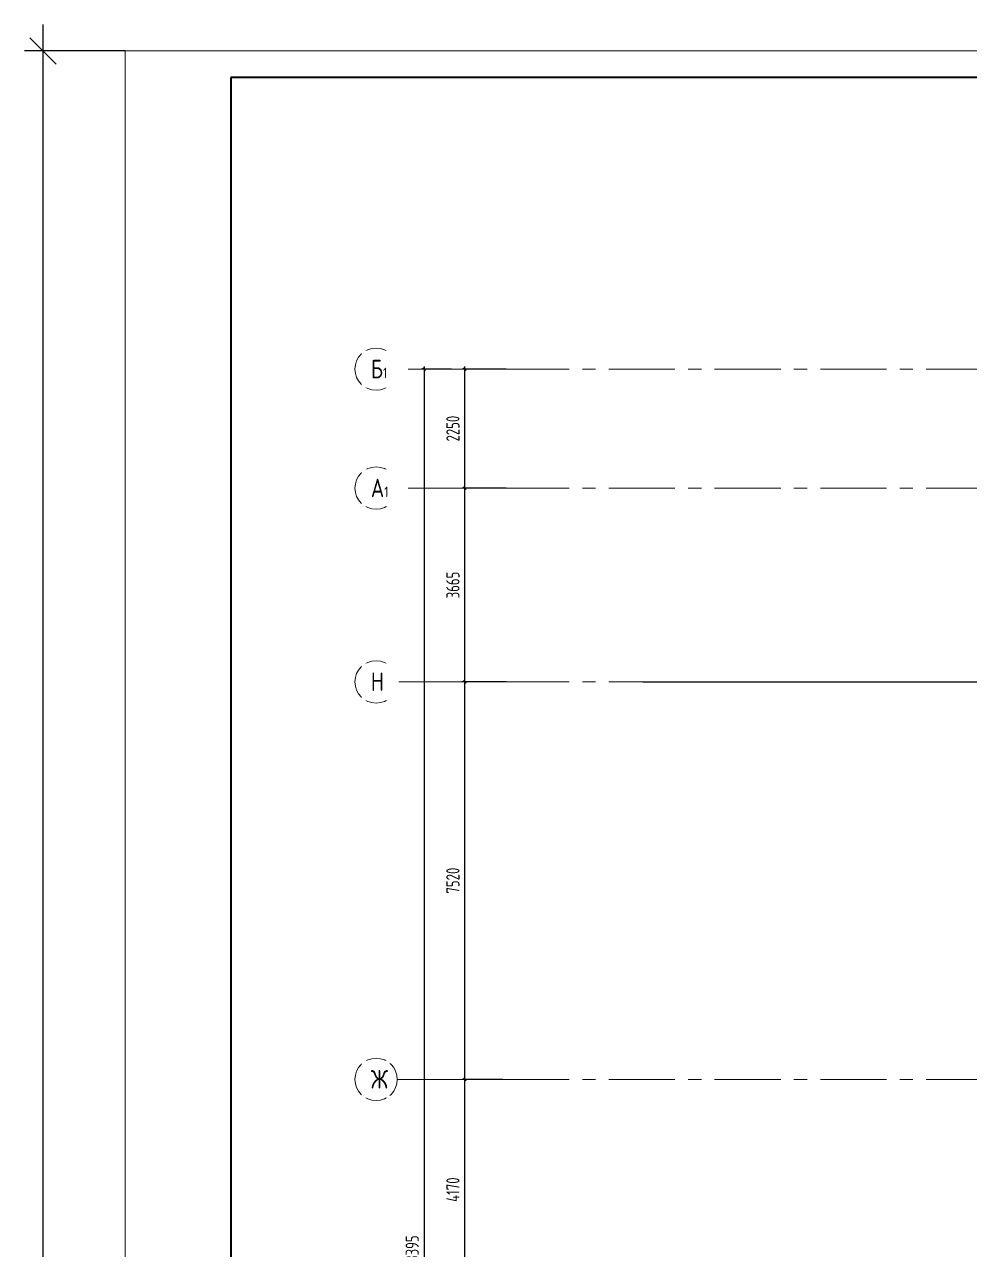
# Model space of a CAD drawing. Header units: millimetres. Extents: x -185251 to 7892985, y -102157 to 319855.
# Drawn here: x -182475 to -164606, y 27520 to 50691 of the extents above; entities that cross this region are included whole.
import ezdxf

# ---------------------------------------------------------------- set-up
doc = ezdxf.new("R2010")
doc.units = ezdxf.units.MM
doc.header["$LTSCALE"] = 10
doc.linetypes.add('CENTER', pattern=[2, 1.25, -0.25, 0.25, -0.25])
for name, color, linetype, lineweight in [('013', 7, 'Continuous', 13), ('АР_Оси', 142, 'Continuous', 9), ('АР_Оси размеры', 142, 'Continuous', 9)]:
    doc.layers.add(name, color=color, linetype=linetype, lineweight=lineweight)
doc.layers.add('Архитектура', color=251, linetype='Continuous')
doc.layers.get('0').off()
doc.layers.get('0').freeze()
doc.styles.add('GOST', font='isocpeur.ttf')
doc.styles.add('БДА100', font='romand.shx', dxfattribs={"width": 0.7})
doc.styles.add('ГОСТ 2.304', font='isocpeur.ttf', dxfattribs={"width": 0.7})
doc.dimstyles.new('БДА1', dxfattribs={"dimtxt": 2, "dimasz": 1, "dimexe": 0.7, "dimexo": 0, "dimgap": 0.8, "dimtad": 1, "dimdec": 0, "dimrnd": 1, "dimzin": 0, "dimdsep": 46, "dimtxsty": 'БДА100', "dimblk": 'OBLIQUE', "dimcen": 2, "dimdle": 1, "dimadec": 0, "dimazin": 0, "dimtfac": 1, "dimtdec": 0, "dimtmove": 1, "dimatfit": 3, "dimldrblk": 'NONE', "dimfxl": 0.7, "dimtolj": 1, "dimtzin": 0, "dimlwd": -1, "dimlwe": -1, "dimarcsym": 0})
doc.dimstyles.new('СПДС', dxfattribs={"dimscale": 100, "dimtxt": 2.5, "dimasz": 0.5, "dimexe": 0.5, "dimexo": 1, "dimgap": 1, "dimtad": 1, "dimdec": 0, "dimrnd": 5, "dimtxsty": 'ГОСТ 2.304', "dimblk": 'OBLIQUE', "dimcen": 2.5, "dimdle": 0.5, "dimadec": 0, "dimazin": 2, "dimtfac": 0.75, "dimtdec": 0, "dimtmove": 1, "dimatfit": 3, "dimfxl": 1, "dimtolj": 1, "dimarcsym": 1})

# ---------------------------------------------------------------- blocks, each defined once
blk = doc.blocks.new('_Oblique')
at = {"color": 0, "linetype": 'ByBlock', "lineweight": -2}
blk.add_line((-0.5, -0.5), (0.5, 0.5), dxfattribs=at)
blk = doc.blocks.new('*D284')
at = {"layer": 'Defpoints', "color": 0, "ltscale": 100, "transparency": 16777216}
for p in [(-174149, 30737), (-173331, 30737), (-173799, 26567)]:
    blk.add_point(p, dxfattribs=at)
at = {"layer": 'АР_Оси размеры', "color": 0, "lineweight": -2, "ltscale": 100, "transparency": 16777216}
for p, q in [((-173431, 30737), (-174199, 30737)), ((-174149, 26517), (-174149, 30787)), ((-173899, 26567), (-174199, 26567))]:
    blk.add_line(p, q, dxfattribs=at)
at = {"layer": 'АР_Оси размеры', "color": 0, "lineweight": -2, "ltscale": 100, "transparency": 16777216, "xscale": 50, "yscale": 50, "zscale": 50}
for p, rotation in [((-174149, 30737), 90), ((-174149, 26567), 270)]:
    blk.add_blockref('_Oblique', p, dxfattribs=dict(at, rotation=rotation))
at = {"layer": 'АР_Оси размеры', "color": 0, "ltscale": 100, "transparency": 16777216, "insert": (-174374, 28652), "char_height": 250, "attachment_point": 5, "rotation": 90, "style": 'ГОСТ 2.304'}
blk.add_mtext('\\A1;4170', dxfattribs=at)
blk = doc.blocks.new('*D285')
at = {"layer": 'Defpoints', "color": 0, "ltscale": 100, "transparency": 16777216}
for p in [(-174149, 38257), (-173270, 38257), (-173331, 30737)]:
    blk.add_point(p, dxfattribs=at)
at = {"layer": 'АР_Оси размеры', "color": 0, "lineweight": -2, "ltscale": 100, "transparency": 16777216}
for p, q in [((-173370, 38257), (-174199, 38257)), ((-174149, 30687), (-174149, 38307)), ((-173431, 30737), (-174199, 30737))]:
    blk.add_line(p, q, dxfattribs=at)
at = {"layer": 'АР_Оси размеры', "color": 0, "lineweight": -2, "ltscale": 100, "transparency": 16777216, "xscale": 50, "yscale": 50, "zscale": 50}
for p, rotation in [((-174149, 38257), 90), ((-174149, 30737), 270)]:
    blk.add_blockref('_Oblique', p, dxfattribs=dict(at, rotation=rotation))
at = {"layer": 'АР_Оси размеры', "color": 0, "ltscale": 100, "transparency": 16777216, "insert": (-174374, 34497), "char_height": 250, "attachment_point": 5, "rotation": 90, "style": 'ГОСТ 2.304'}
blk.add_mtext('\\A1;7520', dxfattribs=at)
blk = doc.blocks.new('*D529')
at = {"layer": 'Defpoints', "color": 0, "ltscale": 100, "transparency": 16777216}
for p in [(-174299, 44172), (-174919, 10777), (-174661, 10777)]:
    blk.add_point(p, dxfattribs=at)
at = {"layer": 'АР_Оси размеры', "color": 0, "lineweight": -2, "ltscale": 100, "transparency": 16777216}
for p, q in [((-174399, 44172), (-174969, 44172)), ((-174919, 44222), (-174919, 10727)), ((-174761, 10777), (-174969, 10777))]:
    blk.add_line(p, q, dxfattribs=at)
at = {"layer": 'АР_Оси размеры', "color": 0, "lineweight": -2, "ltscale": 100, "transparency": 16777216, "xscale": 50, "yscale": 50, "zscale": 50}
for p, rotation in [((-174919, 44172), 90), ((-174919, 10777), 270)]:
    blk.add_blockref('_Oblique', p, dxfattribs=dict(at, rotation=rotation))
at = {"layer": 'АР_Оси размеры', "color": 0, "ltscale": 100, "transparency": 16777216, "insert": (-175144, 27474), "char_height": 250, "attachment_point": 5, "rotation": 90, "style": 'ГОСТ 2.304'}
blk.add_mtext('\\A1;33395', dxfattribs=at)
blk = doc.blocks.new('*D656')
at = {"layer": 'Defpoints', "color": 0, "ltscale": 100, "transparency": 16777216}
for p in [(-174149, 41922), (-173270, 41922), (-173270, 38257)]:
    blk.add_point(p, dxfattribs=at)
at = {"layer": 'АР_Оси размеры', "color": 0, "lineweight": -2, "ltscale": 100, "transparency": 16777216}
for p, q in [((-174149, 38207), (-174149, 41972)), ((-173370, 41922), (-174199, 41922)), ((-173370, 38257), (-174199, 38257))]:
    blk.add_line(p, q, dxfattribs=at)
at = {"layer": 'АР_Оси размеры', "color": 0, "lineweight": -2, "ltscale": 100, "transparency": 16777216, "xscale": 50, "yscale": 50, "zscale": 50}
for p, rotation in [((-174149, 41922), 90), ((-174149, 38257), 270)]:
    blk.add_blockref('_Oblique', p, dxfattribs=dict(at, rotation=rotation))
at = {"layer": 'АР_Оси размеры', "color": 0, "ltscale": 100, "transparency": 16777216, "insert": (-174374, 40089), "char_height": 250, "attachment_point": 5, "rotation": 90, "style": 'ГОСТ 2.304'}
blk.add_mtext('\\A1;3665', dxfattribs=at)
blk = doc.blocks.new('*D657')
at = {"layer": 'Defpoints', "color": 0, "ltscale": 100, "transparency": 16777216}
for p in [(-174149, 44172), (-173270, 44172), (-173270, 41922)]:
    blk.add_point(p, dxfattribs=at)
at = {"layer": 'АР_Оси размеры', "color": 0, "lineweight": -2, "ltscale": 100, "transparency": 16777216}
for p, q in [((-173370, 44172), (-174199, 44172)), ((-174149, 41872), (-174149, 44222)), ((-173370, 41922), (-174199, 41922))]:
    blk.add_line(p, q, dxfattribs=at)
at = {"layer": 'АР_Оси размеры', "color": 0, "lineweight": -2, "ltscale": 100, "transparency": 16777216, "xscale": 50, "yscale": 50, "zscale": 50}
for p, rotation in [((-174149, 44172), 90), ((-174149, 41922), 270)]:
    blk.add_blockref('_Oblique', p, dxfattribs=dict(at, rotation=rotation))
at = {"layer": 'АР_Оси размеры', "color": 0, "ltscale": 100, "transparency": 16777216, "insert": (-174374, 43047), "char_height": 250, "attachment_point": 5, "rotation": 90, "style": 'ГОСТ 2.304'}
blk.add_mtext('\\A1;2250', dxfattribs=at)
blk = doc.blocks.new('*D539')
at = {"layer": 'Defpoints', "color": 0, "transparency": 16777216}
for p, q in [((-15.52, -5), (-15.52, 599)), ((0, 594), (-19.02, 594)), ((0, 0), (-19.02, 0))]:
    blk.add_line(p, q, dxfattribs=at)
at = {"layer": 'Defpoints', "color": 0, "lineweight": 30, "transparency": 16777216}
for p in [(-15.52, 594), (0, 594), (0, 0)]:
    blk.add_point(p, dxfattribs=at)
at = {"layer": 'Defpoints', "color": 0, "transparency": 16777216, "xscale": 5, "yscale": 5, "zscale": 5}
for p, rotation in [((-15.52, 594), 90), ((-15.52, 0), 270)]:
    blk.add_blockref('_Oblique', p, dxfattribs=dict(at, rotation=rotation))
at = {"layer": 'Defpoints', "color": 0, "lineweight": 0, "transparency": 16777216, "insert": (-24.52, 148.5), "char_height": 10, "attachment_point": 5, "rotation": 90, "style": 'БДА100'}
blk.add_mtext('\\A1;594', dxfattribs=at)
blk = doc.blocks.new('_None')
blk = doc.blocks.new('*U537')
at = {"color": 44, "lineweight": 20, "ltscale": 10}
for p, q in [((841, 594), (0, 594)), ((0, 594), (0, 0))]:
    blk.add_line(p, q, dxfattribs=at)
at = {"color": 137, "lineweight": 35, "ltscale": 10}
for p, q in [((836, 589), (20, 589)), ((20, 589), (20, 5))]:
    blk.add_line(p, q, dxfattribs=at)
at = {"color": 44, "lineweight": 13, "style": 'GOST', "oblique": 10, "width": 0.8}
for tag in ['ФОРМАТВЕРТ', 'ФОРМАТГОРИЗ']:
    blk.add_attdef(tag, (789.98, 1.6), '', height=2, dxfattribs=at)
at = {"layer": 'Defpoints', "color": 251, "lineweight": 0}
dim = blk.add_linear_dim(base=(-15.52, 594), p1=(0, 0), p2=(0, 594), angle=90, dimstyle='БДА1', override={"dimscale": 5}, dxfattribs=at)
dim.commit()
dim.dimension.update_dxf_attribs({"geometry": '*D539', "text_midpoint": (-15.52, 148.5), "dimtype": 160})

msp = doc.modelspace()

# ---------------------------------------------------------------- linework, layer by layer
at = {"layer": 'АР_Оси', "linetype": 'CENTER', "ltscale": 100}
for p, q in [((-175425.4, 44171.6), (-100058.5, 44171.6)), ((-175425.4, 41921.6), (-100058.5, 41921.6)), ((-175425.4, 38256.6), (-99639.7, 38256.6)), ((-175425.4, 30736.6), (-99639.7, 30736.6))]:
    msp.add_line(p, q, dxfattribs=at)
at = {"layer": 'АР_Оси', "ltscale": 0.5}
for centre in [(-175825.4, 44171.6), (-175825.4, 41921.6), (-175825.4, 38256.6), (-175825.4, 30736.6)]:
    msp.add_circle(centre, 400, dxfattribs=at)
at = {"layer": 'Архитектура', "lineweight": 25, "transparency": 33554684}
msp.add_line((-170783.3, 38256.6), (-153808.1, 38256.6), dxfattribs=at)

# ---------------------------------------------------------------- dimensions: what is measured, and where the dimension line sits
at = {"layer": 'АР_Оси размеры', "ltscale": 100}
for base, p1, p2, picture, middle in [((-174919.5, 10776.6), (-174298.9, 44171.6), (-174660.9, 10776.6), '*D529', (-175144.5, 27474.1)), ((-174148.9, 44171.6), (-173270.2, 41921.6), (-173270.2, 44171.6), '*D657', (-174373.9, 43046.6)), ((-174148.9, 41921.6), (-173270.2, 38256.6), (-173270.2, 41921.6), '*D656', (-174373.9, 40089.1)), ((-174148.9, 38256.6), (-173331.1, 30736.6), (-173270.2, 38256.6), '*D285', (-174373.9, 34496.6)), ((-174148.9, 30736.6), (-173799.1, 26566.6), (-173331.1, 30736.6), '*D284', (-174373.9, 28651.6))]:
    dim = msp.add_linear_dim(base=base, p1=p1, p2=p2, angle=90, dimstyle='СПДС', dxfattribs=at)
    dim.commit()
    dim.dimension.update_dxf_attribs({"geometry": picture, "text_midpoint": middle})

# ---------------------------------------------------------------- next in the draw order: texts
at = {"layer": 'АР_Оси', "char_height": 350, "attachment_point": 1, "line_spacing_factor": 1.149209, "style": 'ГОСТ 2.304', "bg_fill": 2}
for s, insert, width in [('{\\W0.8;Б\\H0.57143x;1}', (-175925.2, 44349.4), 528.82), ('{\\W0.8;А\\H0.57143x;1}', (-175925.2, 42099.4), 528.82), ('{\\W0.8;Ж}', (-175925.2, 30914.4), 178.206)]:
    msp.add_mtext(s, dxfattribs=dict(at, insert=insert, width=width))
at = {"layer": 'АР_Оси', "insert": (-175925.2, 38434.4), "char_height": 350, "attachment_point": 1, "line_spacing_factor": 1.149209, "style": 'ГОСТ 2.304', "bg_fill": 2}
msp.add_mtext('{\\W0.8;Н}', dxfattribs=at)

# ---------------------------------------------------------------- next in the draw order: block references
at = {"layer": '013', "xscale": 100, "yscale": 100, "zscale": 100}
msp.add_blockref('*U537', (-180573, -9209.2), dxfattribs=at)

doc.saveas('drawing.dxf')
